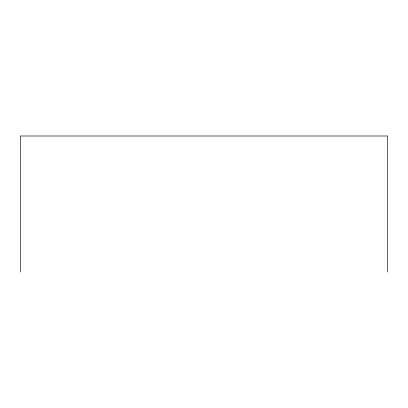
<?xml version="1.0" encoding="UTF-8"?>
<svg xmlns="http://www.w3.org/2000/svg" width="408" height="408" viewBox="0 0 408 408"><rect width="100%" height="100%" fill="white"/><g stroke="black" fill="none" stroke-linecap="round" stroke-linejoin="round"><path stroke-width="0.61" d="M387.6 272.003L387.6 135.997L20.4 135.997L20.4 272.003"/></g></svg>
